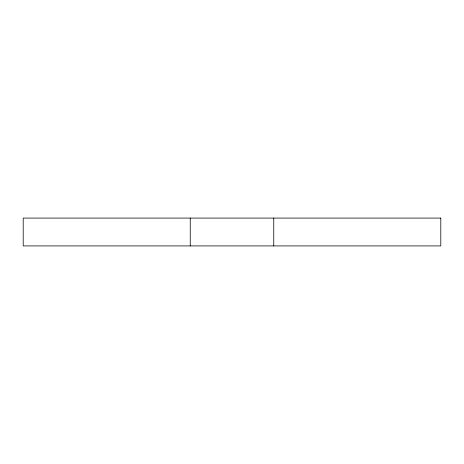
<?xml version="1.0" encoding="UTF-8"?>
<svg xmlns="http://www.w3.org/2000/svg" width="464" height="464" viewBox="0 0 464 464"><rect width="100%" height="100%" fill="white"/><g stroke="black" fill="none" stroke-linecap="round" stroke-linejoin="round"><path stroke-width="0.7" d="M273.76 218.08L273.76 245.92M190.24 218.08L190.24 245.92M440.8 218.08L23.2 218.08L23.2 245.92L440.8 245.92L440.8 218.08"/></g></svg>
